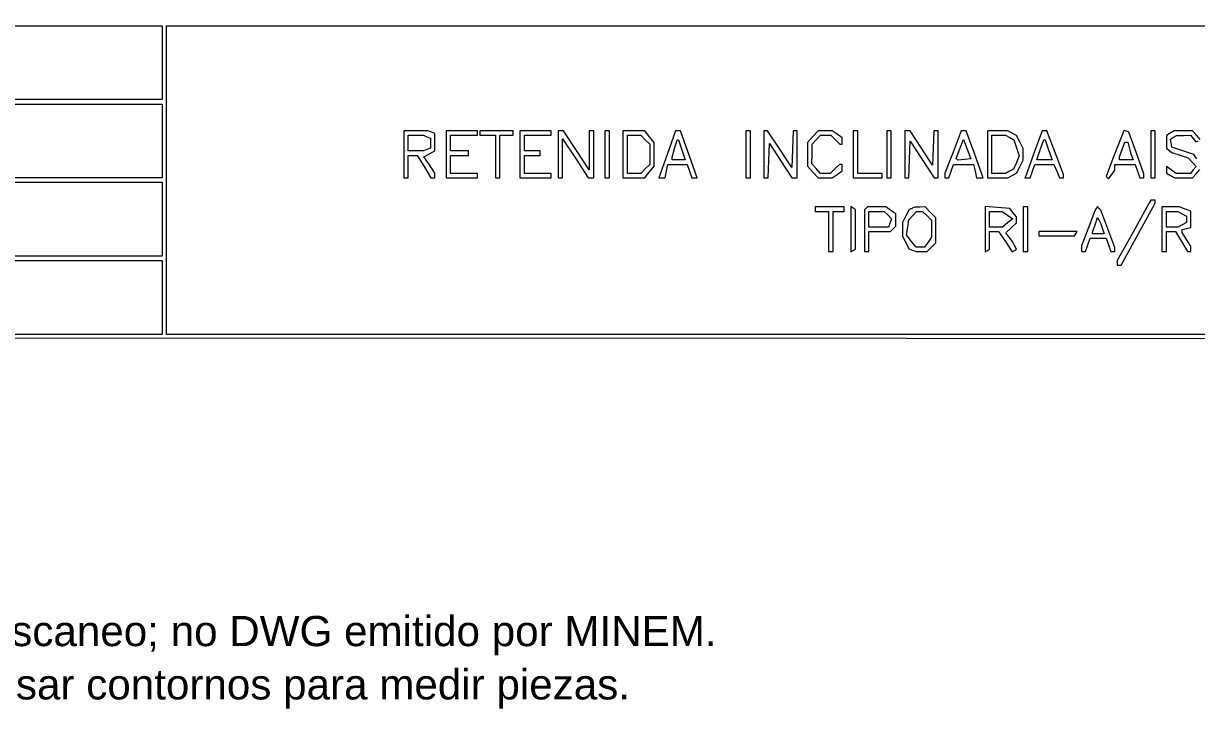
# Paper-space layout 'AN-19-DGE-074' of a CAD drawing. Header units: metres, sheet in millimetres. Extents: x 12 to 193, y 4 to 291.
# Drawn here: x 61.8 to 127.8, y 4.5 to 43.1 of the extents above; entities that cross this region are included whole.
import ezdxf

# ---------------------------------------------------------------- set-up
doc = ezdxf.new("R2010")
doc.units = ezdxf.units.M
doc.layers.add('DGE_CONTORNOS', color=7, linetype='Continuous', lineweight=0)
doc.layers.add('DGE_DATOS', color=7, linetype='Continuous', lineweight=0)
doc.styles.add('DGE_ARIAL', font='arial.ttf')

# ---------------------------------------------------------------- blocks, each defined once
blk = doc.blocks.new('LP_REF_DGE_MT_074')
at = {"layer": 'DGE_CONTORNOS'}
for points in [[(29.957, 147.368), (29.988, 25.36), (111.504, 25.329), (193.02, 25.297), (193.02, 147.336), (193.02, 269.375), (111.473, 269.375), (29.925, 269.375)], [(69.597, 40.851), (69.597, 38.773), (56.499, 38.773), (43.401, 38.773), (43.401, 40.851), (43.401, 42.929), (56.499, 42.929), (69.597, 42.929)], [(170.728, 34.239), (170.728, 25.549), (120.289, 25.549), (69.849, 25.549), (69.849, 34.239), (69.849, 42.929), (120.289, 42.929), (170.728, 42.929)], [(69.597, 36.443), (69.597, 34.365), (56.499, 34.365), (43.401, 34.365), (43.401, 36.443), (43.401, 38.521), (56.499, 38.521), (69.597, 38.521)], [(83.199, 35.687), (83.199, 34.365), (83.325, 34.365), (83.451, 34.365), (83.451, 34.995), (83.451, 35.625), (83.704, 35.625), (83.957, 35.625), (84.344, 34.995), (84.732, 34.365), (84.847, 34.365), (84.962, 34.365), (84.962, 34.498), (84.962, 34.63), (84.648, 35.093), (84.334, 35.555), (84.648, 35.72), (84.962, 35.884), (84.962, 36.371), (84.962, 36.857), (84.763, 36.933), (84.564, 37.01), (83.881, 37.01), (83.199, 37.01)], [(85.592, 35.687), (85.592, 34.365), (86.473, 34.365), (87.355, 34.365), (87.355, 34.491), (87.355, 34.617), (86.599, 34.617), (85.844, 34.617), (85.844, 35.121), (85.844, 35.625), (86.347, 35.625), (86.851, 35.625), (86.851, 35.75), (86.851, 35.876), (86.347, 35.876), (85.844, 35.876), (85.844, 36.317), (85.844, 36.758), (86.599, 36.758), (87.355, 36.758), (87.355, 36.884), (87.355, 37.01), (86.473, 37.01), (85.592, 37.01)], [(87.481, 36.884), (87.481, 36.758), (87.922, 36.758), (88.362, 36.758), (88.362, 35.562), (88.362, 34.365), (88.488, 34.365), (88.614, 34.365), (88.614, 35.562), (88.614, 36.758), (88.992, 36.758), (89.37, 36.758), (89.37, 36.884), (89.37, 37.01), (88.425, 37.01), (87.481, 37.01)], [(89.748, 35.687), (89.748, 34.365), (90.629, 34.365), (91.511, 34.365), (91.511, 34.491), (91.511, 34.617), (90.755, 34.617), (90, 34.617), (90, 35.121), (90, 35.625), (90.44, 35.625), (90.881, 35.625), (90.881, 35.75), (90.881, 35.876), (90.44, 35.876), (90, 35.876), (90, 36.317), (90, 36.758), (90.755, 36.758), (91.511, 36.758), (91.511, 36.884), (91.511, 37.01), (90.629, 37.01), (89.748, 37.01)], [(91.889, 35.687), (91.889, 34.365), (92.015, 34.365), (92.141, 34.365), (92.142, 35.467), (92.142, 36.569), (92.866, 35.469), (93.589, 34.37), (93.746, 34.367), (93.904, 34.365), (93.904, 35.687), (93.904, 37.01), (93.778, 37.01), (93.652, 37.01), (93.651, 35.908), (93.65, 34.806), (92.927, 35.905), (92.204, 37.005), (92.046, 37.007), (91.889, 37.01)], [(94.534, 35.687), (94.534, 34.365), (94.659, 34.365), (94.785, 34.365), (94.785, 35.687), (94.785, 37.01), (94.659, 37.01), (94.534, 37.01)], [(95.541, 35.687), (95.541, 34.365), (96.162, 34.365), (96.782, 34.365), (97.043, 34.697), (97.304, 35.029), (97.304, 35.687), (97.304, 36.346), (97.043, 36.678), (96.782, 37.01), (96.162, 37.01), (95.541, 37.01)], [(98.034, 35.687), (97.568, 34.365), (97.741, 34.365), (97.914, 34.365), (97.997, 34.743), (98.08, 35.121), (98.624, 35.121), (99.169, 35.121), (99.3, 34.743), (99.432, 34.365), (99.578, 34.365), (99.724, 34.365), (99.666, 34.523), (99.609, 34.68), (99.195, 35.845), (98.781, 37.01), (98.641, 37.01), (98.501, 37.009)], [(102.468, 35.687), (102.468, 34.365), (102.594, 34.365), (102.72, 34.365), (102.72, 35.687), (102.72, 37.01), (102.594, 37.01), (102.468, 37.01)], [(103.475, 35.687), (103.475, 34.365), (103.596, 34.365), (103.717, 34.365), (103.753, 35.336), (103.79, 36.306), (104.42, 35.337), (105.05, 34.368), (105.207, 34.367), (105.364, 34.365), (105.364, 35.687), (105.364, 37.01), (105.244, 37.01), (105.123, 37.01), (105.086, 35.977), (105.05, 34.945), (104.373, 35.977), (103.695, 37.01), (103.585, 37.01), (103.475, 37.01)], [(106.237, 36.685), (105.931, 36.36), (105.931, 35.687), (105.931, 35.015), (106.237, 34.69), (106.542, 34.365), (106.933, 34.365), (107.324, 34.365), (107.603, 34.561), (107.883, 34.757), (107.883, 34.939), (107.883, 35.121), (107.815, 35.121), (107.747, 35.121), (107.476, 34.869), (107.206, 34.617), (106.935, 34.617), (106.663, 34.617), (106.423, 34.882), (106.183, 35.147), (106.195, 35.701), (106.207, 36.254), (106.435, 36.506), (106.663, 36.758), (106.958, 36.758), (107.254, 36.758), (107.506, 36.506), (107.757, 36.254), (107.82, 36.254), (107.883, 36.254), (107.883, 36.436), (107.883, 36.618), (107.603, 36.814), (107.324, 37.01), (106.933, 37.01), (106.542, 37.01)], [(108.513, 35.687), (108.513, 34.365), (109.332, 34.365), (110.15, 34.365), (110.15, 34.491), (110.15, 34.617), (109.458, 34.617), (108.765, 34.617), (108.765, 35.813), (108.765, 37.01), (108.639, 37.01), (108.513, 37.01)], [(110.402, 35.687), (110.402, 34.365), (110.528, 34.365), (110.654, 34.365), (110.654, 35.687), (110.654, 37.01), (110.528, 37.01), (110.402, 37.01)], [(111.41, 35.687), (111.41, 34.365), (111.531, 34.365), (111.651, 34.365), (111.688, 35.397), (111.725, 36.43), (112.402, 35.397), (113.079, 34.365), (113.189, 34.365), (113.299, 34.365), (113.299, 35.687), (113.299, 37.01), (113.178, 37.01), (113.058, 37.01), (113.021, 36.039), (112.984, 35.069), (112.354, 36.038), (111.725, 37.007), (111.567, 37.008), (111.41, 37.01)], [(114.134, 35.815), (113.677, 34.62), (113.677, 34.492), (113.677, 34.365), (113.79, 34.365), (113.904, 34.365), (114.036, 34.743), (114.167, 35.121), (114.731, 35.121), (115.294, 35.121), (115.377, 34.743), (115.46, 34.365), (115.649, 34.365), (115.839, 34.365), (115.797, 34.466), (115.755, 34.567), (115.317, 35.789), (114.88, 37.01), (114.736, 37.01), (114.592, 37.01)], [(116.07, 35.687), (116.07, 34.365), (116.645, 34.365), (117.22, 34.365), (117.462, 34.495), (117.704, 34.624), (117.894, 34.992), (118.085, 35.36), (118.085, 35.687), (118.085, 36.015), (117.894, 36.383), (117.704, 36.751), (117.462, 36.88), (117.22, 37.01), (116.645, 37.01), (116.07, 37.01)], [(118.724, 35.845), (118.303, 34.68), (118.243, 34.523), (118.184, 34.365), (118.33, 34.365), (118.476, 34.365), (118.607, 34.743), (118.739, 35.121), (119.278, 35.121), (119.817, 35.121), (119.974, 34.743), (120.13, 34.365), (120.241, 34.365), (120.352, 34.365), (120.355, 34.46), (120.358, 34.554), (119.883, 35.782), (119.407, 37.01), (119.276, 37.01), (119.145, 37.01)], [(123.639, 36.737), (123.524, 36.443), (123.136, 35.444), (122.749, 34.445), (122.82, 34.374), (122.891, 34.302), (123.07, 34.547), (123.248, 34.791), (123.248, 34.956), (123.248, 35.121), (123.822, 35.121), (124.395, 35.121), (124.527, 34.743), (124.658, 34.365), (124.772, 34.365), (124.885, 34.365), (124.885, 34.475), (124.885, 34.586), (124.461, 35.761), (124.036, 36.936), (123.895, 36.983), (123.754, 37.03)], [(125.263, 35.687), (125.263, 34.365), (125.389, 34.365), (125.515, 34.365), (125.515, 35.687), (125.515, 37.01), (125.389, 37.01), (125.263, 37.01)], [(84.511, 36.682), (84.71, 36.605), (84.71, 36.317), (84.71, 36.029), (84.511, 35.953), (84.312, 35.876), (83.881, 35.876), (83.451, 35.876), (83.451, 36.317), (83.451, 36.758), (83.881, 36.758), (84.312, 36.758)], [(96.8, 36.506), (97.052, 36.254), (97.052, 35.687), (97.052, 35.121), (96.8, 34.869), (96.549, 34.617), (96.171, 34.617), (95.793, 34.617), (95.793, 35.687), (95.793, 36.758), (96.171, 36.758), (96.549, 36.758)], [(98.859, 35.939), (99.052, 35.373), (98.682, 35.373), (98.312, 35.373), (98.312, 35.452), (98.312, 35.532), (98.458, 36.019), (98.604, 36.506), (98.635, 36.506), (98.666, 36.506)], [(114.771, 35.395), (114.408, 35.355), (114.359, 35.404), (114.309, 35.454), (114.519, 35.989), (114.73, 36.525), (114.932, 35.98), (115.134, 35.436)], [(117.327, 36.633), (117.561, 36.508), (117.709, 36.059), (117.857, 35.61), (117.702, 35.234), (117.546, 34.859), (117.32, 34.738), (117.094, 34.617), (116.708, 34.617), (116.321, 34.617), (116.321, 35.687), (116.321, 36.758), (116.708, 36.758), (117.094, 36.758)], [(119.513, 35.939), (119.707, 35.373), (119.281, 35.373), (118.856, 35.373), (119.049, 35.939), (119.242, 36.506), (119.281, 36.506), (119.32, 36.506)], [(124.053, 36.077), (124.129, 35.774), (124.206, 35.573), (124.283, 35.373), (123.891, 35.373), (123.5, 35.373), (123.5, 35.458), (123.5, 35.544), (123.651, 35.962), (123.803, 36.38), (123.89, 36.38), (123.977, 36.38)], [(69.597, 32.035), (69.597, 29.957), (56.499, 29.957), (43.401, 29.957), (43.401, 32.035), (43.401, 34.113), (56.499, 34.113), (69.597, 34.113)], [(125.223, 33.011), (125.168, 32.917), (124.271, 31.312), (123.374, 29.706), (123.374, 29.58), (123.374, 29.453), (123.489, 29.453), (123.604, 29.453), (124.559, 31.196), (125.515, 32.939), (125.515, 33.022), (125.515, 33.106), (125.397, 33.106), (125.278, 33.106)], [(106.372, 32.602), (106.372, 32.476), (106.75, 32.476), (107.128, 32.476), (107.128, 31.342), (107.128, 30.209), (107.254, 30.209), (107.38, 30.209), (107.38, 31.342), (107.38, 32.476), (107.694, 32.476), (108.009, 32.476), (108.009, 32.602), (108.009, 32.728), (107.191, 32.728), (106.372, 32.728)], [(108.387, 31.468), (108.387, 30.194), (108.513, 30.272), (108.639, 30.35), (108.639, 31.468), (108.639, 32.587), (108.513, 32.665), (108.387, 32.743)], [(109.227, 32.644), (109.143, 32.56), (109.143, 31.384), (109.143, 30.209), (109.269, 30.209), (109.395, 30.209), (109.395, 30.776), (109.395, 31.342), (109.999, 31.342), (110.604, 31.342), (110.755, 31.494), (110.906, 31.645), (110.906, 31.99), (110.906, 32.336), (110.626, 32.532), (110.346, 32.728), (109.828, 32.728), (109.311, 32.728)], [(110.456, 32.278), (110.654, 32.08), (110.654, 32.036), (110.654, 31.993), (110.578, 31.794), (110.501, 31.594), (109.948, 31.594), (109.395, 31.594), (109.395, 32.035), (109.395, 32.476), (109.826, 32.476), (110.258, 32.476)], [(111.816, 32.644), (111.656, 32.579), (111.47, 32.219), (111.284, 31.859), (111.284, 31.468), (111.284, 31.078), (111.468, 30.722), (111.652, 30.365), (111.856, 30.287), (112.06, 30.209), (112.365, 30.209), (112.669, 30.209), (112.921, 30.461), (113.173, 30.713), (113.173, 31.411), (113.173, 32.11), (112.864, 32.419), (112.555, 32.728), (112.266, 32.718), (111.976, 32.708)], [(112.669, 32.224), (112.921, 31.972), (112.921, 31.496), (112.921, 31.021), (112.725, 30.741), (112.529, 30.461), (112.293, 30.461), (112.058, 30.461), (111.785, 30.807), (111.513, 31.153), (111.582, 31.578), (111.651, 32.003), (111.865, 32.24), (112.078, 32.476), (112.248, 32.476), (112.417, 32.476)], [(115.944, 31.477), (115.944, 30.194), (116.07, 30.272), (116.195, 30.35), (116.195, 30.846), (116.195, 31.342), (116.441, 31.342), (116.687, 31.342), (117.079, 30.773), (117.471, 30.204), (117.589, 30.277), (117.707, 30.35), (117.59, 30.563), (117.473, 30.776), (117.288, 31.025), (117.102, 31.273), (117.404, 31.554), (117.707, 31.834), (117.703, 31.998), (117.699, 32.161), (117.516, 32.402), (117.334, 32.644), (116.639, 32.701), (115.944, 32.759)], [(117.195, 32.266), (117.494, 32.056), (117.209, 31.825), (116.923, 31.594), (116.559, 31.594), (116.195, 31.594), (116.195, 32.035), (116.195, 32.476), (116.545, 32.476), (116.895, 32.476)], [(118.085, 31.468), (118.085, 30.209), (118.211, 30.209), (118.336, 30.209), (118.336, 31.468), (118.336, 32.728), (118.211, 32.728), (118.085, 32.728)], [(122.196, 32.631), (122.123, 32.513), (121.741, 31.521), (121.359, 30.53), (121.359, 30.369), (121.359, 30.209), (121.473, 30.209), (121.586, 30.209), (121.718, 30.587), (121.85, 30.965), (122.304, 30.965), (122.758, 30.965), (122.889, 30.587), (123.021, 30.209), (123.135, 30.209), (123.248, 30.209), (123.248, 30.324), (123.248, 30.439), (122.853, 31.489), (122.459, 32.539), (122.364, 32.644), (122.269, 32.75)], [(125.893, 31.468), (125.893, 30.209), (126.019, 30.209), (126.145, 30.209), (126.145, 30.776), (126.145, 31.342), (126.4, 31.342), (126.655, 31.342), (126.997, 30.776), (127.339, 30.209), (127.435, 30.209), (127.53, 30.209), (127.529, 30.366), (127.529, 30.524), (127.278, 30.902), (127.028, 31.279), (127.027, 31.359), (127.026, 31.439), (127.278, 31.505), (127.53, 31.571), (127.53, 32.026), (127.53, 32.482), (127.207, 32.605), (126.884, 32.728), (126.389, 32.728), (125.893, 32.728)], [(127.035, 32.346), (127.278, 32.215), (127.278, 32.035), (127.278, 31.855), (127.035, 31.725), (126.791, 31.594), (126.468, 31.594), (126.145, 31.594), (126.145, 32.035), (126.145, 32.476), (126.468, 32.476), (126.791, 32.476)], [(122.549, 31.5), (122.635, 31.216), (122.312, 31.216), (121.989, 31.216), (121.989, 31.261), (121.989, 31.305), (122.132, 31.717), (122.276, 32.129), (122.369, 31.956), (122.462, 31.783)], [(118.966, 31.216), (118.966, 31.091), (119.966, 31.091), (120.966, 31.091), (121.044, 31.216), (121.122, 31.342), (120.044, 31.342), (118.966, 31.342)], [(69.597, 27.627), (69.597, 25.549), (56.499, 25.549), (43.401, 25.549), (43.401, 27.627), (43.401, 29.705), (56.499, 29.705), (69.597, 29.705)]]:
    blk.add_lwpolyline(points, close=True, dxfattribs=at)
for points in [[(127.859, 35.438), (127.684, 35.678), (127.072, 35.882), (126.46, 36.087), (126.416, 36.313), (126.372, 36.539), (126.542, 36.647), (126.712, 36.754), (127.105, 36.756), (127.499, 36.758), (127.655, 36.57), (127.811, 36.383), (127.931, 36.457)], [(128.05, 36.531), (127.834, 36.77), (127.617, 37.01), (127.101, 37.006), (126.586, 37.002), (126.365, 36.874), (126.145, 36.745), (126.145, 36.389), (126.145, 36.033), (126.302, 35.908), (126.46, 35.783), (126.917, 35.636), (127.374, 35.489), (127.595, 35.244), (127.817, 35), (127.658, 34.808), (127.499, 34.617), (127.102, 34.617), (126.705, 34.617), (126.425, 34.813), (126.145, 35.009), (126.145, 34.817), (126.145, 34.626), (126.388, 34.495), (126.632, 34.365), (127.125, 34.365), (127.617, 34.365), (127.826, 34.595), (128.034, 34.826)]]:
    blk.add_lwpolyline(points, dxfattribs=at)
at = {"layer": 'DGE_DATOS', "style": 'DGE_ARIAL'}
for s, p in [('CAD derivado de lamina DGE. Contornos de escaneo; no DWG emitido por MINEM.', (12, 8)), ('mm de hoja. Cotas originales prevalecen. No usar contornos para medir piezas.', (12, 5))]:
    blk.add_text(s, height=1.7, dxfattribs=at).set_placement(p)

psp = doc.layouts.new('AN-19-DGE-074')

# ---------------------------------------------------------------- block references
at = {"layer": 'DGE_DATOS'}
psp.add_blockref('LP_REF_DGE_MT_074', (0, 0), dxfattribs=at)

doc.saveas('drawing.dxf')
